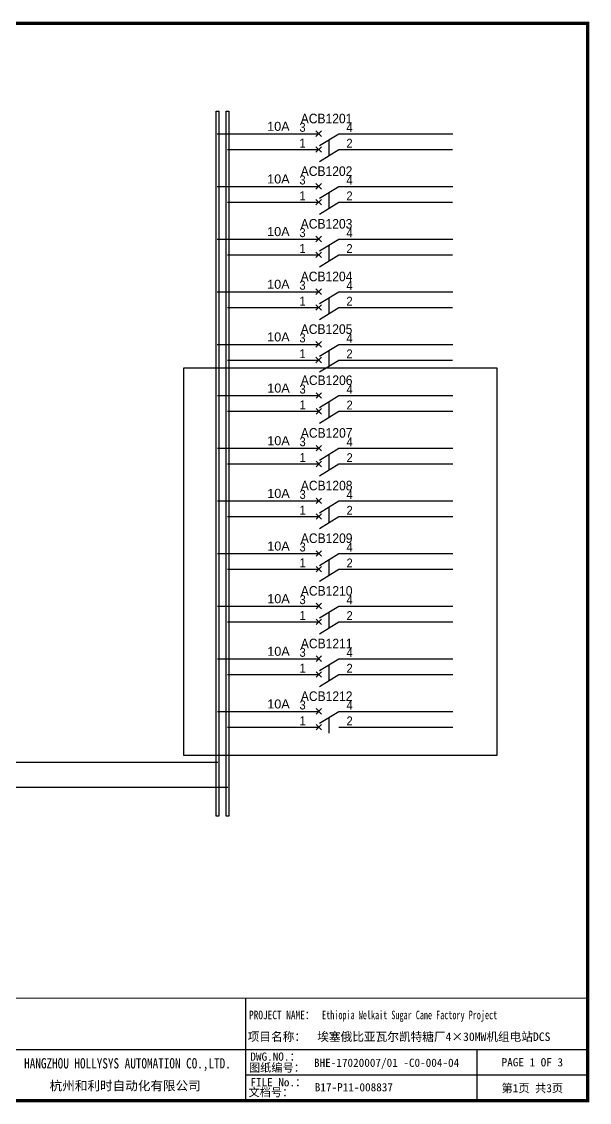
# Model space of a CAD drawing. Extents: x 81444 to 119867, y -54538 to -28747.
# Drawn here: x 93968 to 95628, y -50019 to -46858 of the extents above; entities that cross this region are included whole.
import ezdxf
from ezdxf.enums import TextEntityAlignment as Align
from ezdxf.lldxf.tags import DXFTag

# ---------------------------------------------------------------- set-up
doc = ezdxf.new("R2010")
doc.units = 0
doc.header["$LTSCALE"] = 100
doc.header["$MEASUREMENT"] = 0
doc.layers.add('t', color=1, linetype='Continuous')
doc.layers.add('空气开关', color=7, linetype='Continuous')
doc.styles.add('HZ', font='arial.ttf', dxfattribs={"width": 0.7})
doc.styles.get("Standard").update_dxf_attribs({"font": ''})
doc.styles.get('Standard').set_extended_font_data('SimSun')
tags = doc.linetypes.add('CENTER', pattern=[2, 1.25, -0.25, 0.25, -0.25]).pattern_tags.tags
tags[10:11] = [DXFTag(74, 4), DXFTag(75, 0), DXFTag(340, '0'), DXFTag(46, 1.0), DXFTag(50, 0.0), DXFTag(44, 0.0), DXFTag(45, 0.0)]
tags[8:9] = [DXFTag(74, 4), DXFTag(75, 0), DXFTag(340, '0'), DXFTag(46, 1.0), DXFTag(50, 0.0), DXFTag(44, 0.0), DXFTag(45, 0.0)]
tags[6:7] = [DXFTag(74, 4), DXFTag(75, 0), DXFTag(340, '0'), DXFTag(46, 1.0), DXFTag(50, 0.0), DXFTag(44, 0.0), DXFTag(45, 0.0)]
tags[4:5] = [DXFTag(74, 4), DXFTag(75, 0), DXFTag(340, '0'), DXFTag(46, 1.0), DXFTag(50, 0.0), DXFTag(44, 0.0), DXFTag(45, 0.0)]

# ---------------------------------------------------------------- blocks, each defined once
blk = doc.blocks.new('供电端子')
at = {"style": 'HZ', "width": 0.7}
blk.add_attdef('供电端子', (0, 0), '', height=17, dxfattribs=at)
blk = doc.blocks.new('图框')
at = {"color": 7}
for p, q in [((3115.6, -2851.6), (3115.6, -3151.6)), ((2215.6, -3001.6), (3115.6, -3001.6)), ((3115.6, -3001.6), (4115.6, -3001.6)), ((3791.8, -3001.6), (3791.8, -3151.6)), ((4115.6, -3076.6), (3115.6, -3076.6))]:
    blk.add_line(p, q, dxfattribs=at)
at = {"color": 7, "const_width": 3}
blk.add_lwpolyline([(4115.6, -2851.6), (0, -2851.6)], dxfattribs=at)
at = {"layer": 't', "color": 7, "const_width": 9.62}
blk.add_lwpolyline([(4115.6, -3151.6), (4115.6, 0), (0, 0), (0, -3151.6)], close=True, dxfattribs=at)
at = {"color": 7, "linetype": 'CENTER'}
for s, height, p in [('图纸编号：', 24, (3125.2, -3066.7)), ('杭州和利时自动化有限公司', 27, (2542.5, -3121.1)), ('文档号：', 24, (3124, -3138.7))]:
    blk.add_text(s, height=height, dxfattribs=at).set_placement(p)
at = {"color": 7, "flags": 8}
for tag, p, height in [('DWG.NAME:', (1381.6, -2910.4), 25), ('PROJECTNAME:', (3125.5, -2912.8), 24), ('PROJECTNAME：', (3339.1, -2913.1), 25), ('DWG.NO.:', (3128.2, -3030.4), 24), ('图纸编号', (3315.4, -3052.4), 24), ('FILENO.:', (3128.7, -3106.1), 24), ('文档号', (3317.7, -3124.1), 24)]:
    blk.add_attdef(tag, p, '', height=height, dxfattribs=at)
for tag, height, p in [('RENLIU', 24, (698.2, -2950.4)), ('SHUFENWANG', 24, (885.8, -2950.4)), ('FANGHOU', 24, (1069.7, -2950.4)), ('DANDANLI', 24, (1250, -2950.4)), ('A', 23, (59.9, -2974.9)), ('设计时间', 23, (213.9, -2974.9)), ('刘仁', 23, (698.2, -3002.2)), ('王姝芬', 23, (885.8, -3002.2)), ('侯方', 23, (1069.7, -3002.2)), ('李丹丹', 23, (1250, -3002.2)), ('#10STATIONONTROLCABINETCOVER', 30, (1777.9, -3017.2)), ('PAGEXOFX', 24, (3953.7, -3039.1)), ('REV.', 24, (59.4, -3063)), ('DATE', 24, (208.9, -3063)), ('DESCRIPTION', 24, (451.7, -3063)), ('PREPARED', 24, (698.2, -3063)), ('CHECKED', 24, (885.8, -3063)), ('SIGNED', 24, (1069.7, -3063)), ('APPROVED', 24, (1250, -3063)), ('图纸名称', 30, (1777.9, -3094.7)), ('第几页共几页', 24, (3953.7, -3114.1))]:
    blk.add_attdef(tag, text='', height=height, dxfattribs=at).set_placement(p, align=Align.MIDDLE)
for tag, p in [('图纸名称:', (1377.8, -2965.9)), ('项目名称：', (3121.6, -2984.3)), ('项目名称：', (3325, -2984.3))]:
    blk.add_attdef(tag, text='', height=25, dxfattribs=at).set_placement(p, align=Align.BOTTOM_LEFT)
at = {"color": 7, "width": 0.8, "flags": 8}
blk.add_attdef('HANGZHOUHOLLYSYSAUTOMATIONCO.,LTD.', text='', height=24, dxfattribs=at).set_placement((2770.1, -3045.7), align=Align.MIDDLE)

msp = doc.modelspace()

# ---------------------------------------------------------------- linework, layer by layer
at = {"color": 43}
for p, q in [((94539.5, -47186.2), (94836.2, -47186.2)), ((94894.7, -47186.2), (95228.4, -47186.2)), ((94539.5, -47340.2), (94836.2, -47340.2)), ((94894.7, -47340.2), (95228.4, -47340.2)), ((94539.5, -47494.2), (94836.2, -47494.2)), ((94894.7, -47494.2), (95228.4, -47494.2)), ((94539.5, -47648.2), (94836.2, -47648.2)), ((94894.7, -47648.2), (95228.4, -47648.2)), ((94539.5, -47802.2), (94836.2, -47802.2)), ((94894.7, -47802.2), (95228.4, -47802.2)), ((94539.9, -47951.8), (94836.5, -47951.8)), ((94895.1, -47951.8), (95228.8, -47951.8)), ((94539.9, -48105.8), (94836.5, -48105.8)), ((94895.1, -48105.8), (95228.8, -48105.8)), ((94539.9, -48259.8), (94836.5, -48259.8)), ((94895.1, -48259.8), (95228.8, -48259.8)), ((94539.9, -48413.8), (94836.5, -48413.8)), ((94895.1, -48413.8), (95228.8, -48413.8)), ((94539.9, -48567.8), (94836.5, -48567.8)), ((94895.1, -48567.8), (95228.8, -48567.8)), ((94539.9, -48721.8), (94836.5, -48721.8)), ((94895.1, -48721.8), (95228.8, -48721.8)), ((94539.9, -48875.8), (94836.5, -48875.8)), ((94895.1, -48875.8), (95228.8, -48875.8)), ((92924.1, -49024.4), (94541.2, -49024.4))]:
    msp.add_line(p, q, dxfattribs=at)
at = {"color": 6}
for p, q in [((94844.3, -47194.3), (94828.1, -47178.1)), ((94828.1, -47194.3), (94844.3, -47178.1)), ((94838.3, -47220.9), (94894.7, -47186.2)), ((94828.1, -47240.4), (94844.3, -47224.2)), ((94844.3, -47240.4), (94828.1, -47224.2)), ((94838.3, -47267.1), (94894.7, -47232.3)), ((94844.3, -47348.3), (94828.1, -47332.1)), ((94828.1, -47348.3), (94844.3, -47332.1)), ((94838.3, -47374.9), (94894.7, -47340.2)), ((94844.3, -47394.4), (94828.1, -47378.2)), ((94828.1, -47394.4), (94844.3, -47378.2)), ((94838.3, -47421.1), (94894.7, -47386.3)), ((94828.1, -47502.3), (94844.3, -47486.1)), ((94844.3, -47502.3), (94828.1, -47486.1)), ((94838.3, -47528.9), (94894.7, -47494.2)), ((94828.1, -47548.4), (94844.3, -47532.2)), ((94844.3, -47548.4), (94828.1, -47532.2)), ((94838.3, -47575.1), (94894.7, -47540.3)), ((94844.3, -47656.3), (94828.1, -47640.1)), ((94828.1, -47656.3), (94844.3, -47640.1)), ((94838.3, -47682.9), (94894.7, -47648.2)), ((94844.3, -47702.4), (94828.1, -47686.2)), ((94828.1, -47702.4), (94844.3, -47686.2)), ((94838.3, -47729.1), (94894.7, -47694.3)), ((94828.1, -47810.3), (94844.3, -47794.1)), ((94844.3, -47810.3), (94828.1, -47794.1)), ((94838.3, -47836.9), (94894.7, -47802.2)), ((94828.1, -47856.4), (94844.3, -47840.2)), ((94844.3, -47856.4), (94828.1, -47840.2)), ((94838.3, -47883.1), (94894.7, -47848.3)), ((94844.6, -47959.9), (94828.4, -47943.7)), ((94828.4, -47959.9), (94844.6, -47943.7)), ((94838.6, -47986.6), (94895.1, -47951.8)), ((94844.6, -48006), (94828.4, -47989.8)), ((94828.4, -48006), (94844.6, -47989.8)), ((94838.6, -48032.7), (94895.1, -47997.9)), ((94844.6, -48113.9), (94828.4, -48097.7)), ((94828.4, -48113.9), (94844.6, -48097.7)), ((94838.6, -48140.6), (94895.1, -48105.8)), ((94844.6, -48160), (94828.4, -48143.8)), ((94828.4, -48160), (94844.6, -48143.8)), ((94838.6, -48186.7), (94895.1, -48151.9)), ((94828.4, -48267.9), (94844.6, -48251.7)), ((94844.6, -48267.9), (94828.4, -48251.7)), ((94838.6, -48294.6), (94895.1, -48259.8)), ((94828.4, -48314), (94844.6, -48297.8)), ((94844.6, -48314), (94828.4, -48297.8)), ((94838.6, -48340.7), (94895.1, -48305.9)), ((94844.6, -48421.9), (94828.4, -48405.7)), ((94828.4, -48421.9), (94844.6, -48405.7)), ((94838.6, -48448.6), (94895.1, -48413.8)), ((94844.6, -48468), (94828.4, -48451.8)), ((94828.4, -48468), (94844.6, -48451.8)), ((94838.6, -48494.7), (94895.1, -48459.9)), ((94844.6, -48575.9), (94828.4, -48559.7)), ((94828.4, -48575.9), (94844.6, -48559.7)), ((94838.6, -48602.6), (94895.1, -48567.8)), ((94844.6, -48622), (94828.4, -48605.8)), ((94828.4, -48622), (94844.6, -48605.8)), ((94838.6, -48648.7), (94895.1, -48613.9)), ((94844.6, -48729.9), (94828.4, -48713.7)), ((94828.4, -48729.9), (94844.6, -48713.7)), ((94838.6, -48756.6), (94895.1, -48721.8)), ((94844.6, -48776), (94828.4, -48759.8)), ((94828.4, -48776), (94844.6, -48759.8)), ((94838.6, -48802.7), (94895.1, -48767.9)), ((94828.4, -48883.9), (94844.6, -48867.7)), ((94844.6, -48883.9), (94828.4, -48867.7)), ((94838.6, -48910.6), (94895.1, -48875.8)), ((94828.4, -48930), (94844.6, -48913.8)), ((94844.6, -48930), (94828.4, -48913.8))]:
    msp.add_line(p, q, dxfattribs=at)
at = {"color": 5}
for p, q in [((94569.2, -47232.3), (94836.2, -47232.3)), ((94894.7, -47232.3), (95227.8, -47232.3)), ((94569.2, -47386.3), (94836.2, -47386.3)), ((94894.7, -47386.3), (95227.8, -47386.3)), ((94569.2, -47540.3), (94836.2, -47540.3)), ((94894.7, -47540.3), (95227.8, -47540.3)), ((94569.2, -47694.3), (94836.2, -47694.3)), ((94894.7, -47694.3), (95227.8, -47694.3)), ((94569.2, -47848.3), (94836.2, -47848.3)), ((94894.7, -47848.3), (95227.8, -47848.3)), ((94569.6, -47997.9), (94836.5, -47997.9)), ((94895.1, -47997.9), (95228.2, -47997.9)), ((94569.6, -48151.9), (94836.5, -48151.9)), ((94895.1, -48151.9), (95228.2, -48151.9)), ((94569.6, -48305.9), (94836.5, -48305.9)), ((94895.1, -48305.9), (95228.2, -48305.9)), ((94569.6, -48459.9), (94836.5, -48459.9)), ((94895.1, -48459.9), (95228.2, -48459.9)), ((94569.6, -48613.9), (94836.5, -48613.9)), ((94895.1, -48613.9), (95228.2, -48613.9)), ((94569.6, -48767.9), (94836.5, -48767.9)), ((94895.1, -48767.9), (95228.2, -48767.9)), ((94569.6, -48921.9), (94836.5, -48921.9)), ((94895.1, -48921.9), (95228.2, -48921.9)), ((92879.6, -49097.1), (94570.9, -49097.1))]:
    msp.add_line(p, q, dxfattribs=at)
at = {"color": 43}
msp.add_lwpolyline([(94544.2, -47120.4), (94544.2, -49182.2), (94536.4, -49182.2), (94536.4, -47120.4)], close=True, dxfattribs=at)
at = {"color": 5}
msp.add_lwpolyline([(94573.4, -47120.4), (94573.4, -49182.2), (94565.6, -49182.2), (94565.6, -47120.4)], close=True, dxfattribs=at)
at = {"color": 1}
msp.add_lwpolyline([(94442.4, -47870.5), (95357.3, -47870.5), (95357.3, -49004.7), (94442.4, -49004.7)], close=True, dxfattribs=at)
at = {"layer": '空气开关', "color": 6}
for p, q in [((94866.5, -47249.7), (94866.5, -47203.6)), ((94866.5, -47403.7), (94866.5, -47357.6)), ((94866.5, -47557.7), (94866.5, -47511.6)), ((94866.5, -47711.7), (94866.5, -47665.6)), ((94866.5, -47865.7), (94866.5, -47819.6)), ((94866.9, -48015.3), (94866.9, -47969.2)), ((94866.9, -48169.3), (94866.9, -48123.2)), ((94866.9, -48323.3), (94866.9, -48277.2)), ((94866.9, -48477.3), (94866.9, -48431.2)), ((94866.9, -48631.3), (94866.9, -48585.2)), ((94866.9, -48785.3), (94866.9, -48739.2)), ((94866.9, -48939.3), (94866.9, -48893.2))]:
    msp.add_line(p, q, dxfattribs=at)

# ---------------------------------------------------------------- block references
at = {"color": 1}
ref = msp.add_blockref('图框', (91507.1, -46863.1), dxfattribs=at)
ref.add_attrib('第几页共几页', '第1页 共3页', dxfattribs={"color": 7, "height": 24, "flags": 8}).set_placement((95460.8, -49977.1), align=Align.MIDDLE)
ref.add_attrib('图纸编号', 'BHE-17020007/01 -C0-004-04', (94822.5, -49915.5), dxfattribs={"color": 7, "height": 24, "flags": 8})
ref.add_attrib('文档号', 'B17-P11-008837', (94824.8, -49987.2), dxfattribs={"color": 7, "height": 24, "flags": 8})
ref.add_attrib('HANGZHOUHOLLYSYSAUTOMATIONCO.,LTD', 'HANGZHOU HOLLYSYS AUTOMATION CO.,LTD.', dxfattribs={"color": 7, "height": 30, "width": 0.8, "flags": 8}).set_placement((94277.2, -49908.8), align=Align.MIDDLE)
ref.add_attrib('PROJECTNAME：', 'PROJECT NAME：', (94632.5, -49776.2), dxfattribs={"color": 7, "height": 25, "width": 0.8, "flags": 8})
ref.add_attrib('项目名称：', '项目名称：', dxfattribs={"color": 7, "height": 25, "flags": 8}).set_placement((94628.7, -49847.4), align=Align.BOTTOM_LEFT)
ref.add_attrib('PROJECTNAME：', 'Ethiopia Welkait Sugar Cane Factory Project', (94846.2, -49776.2), dxfattribs={"color": 7, "height": 25, "width": 0.7, "flags": 8})
ref.add_attrib('项目名称：', '埃塞俄比亚瓦尔凯特糖厂4×30MW机组电站DCS', dxfattribs={"color": 7, "height": 25, "flags": 8}).set_placement((94832.1, -49847.4), align=Align.BOTTOM_LEFT)
ref.add_attrib('PAGEXOFX', 'PAGE 1 OF 3', dxfattribs={"color": 7, "height": 24, "flags": 8}).set_placement((95460.8, -49902.1), align=Align.MIDDLE)
ref.add_attrib('DWG.NO.：', 'DWG.NO.：', (94636.5, -49897.6), dxfattribs={"color": 7, "height": 24, "flags": 8})
ref.add_attrib('FILENO.：', 'FILE No.：', (94636.5, -49972.6), dxfattribs={"color": 7, "height": 24, "flags": 8})
ref = msp.add_blockref('供电端子', (94859.2, -47155.7), dxfattribs=dict(xscale=0.9349999999976717, yscale=0.9349999999976717))
ref.add_attrib('供电端子', 'ACB1201', dxfattribs={"height": 28.05, "style": 'HZ', "width": 0.9}).set_placement((94859.2, -47155.7), align=Align.CENTER)
ref = msp.add_blockref('供电端子', (94718.4, -47177.7), dxfattribs=dict(xscale=0.9349999999976717, yscale=0.9349999999976717))
ref.add_attrib('供电端子', '10A', dxfattribs={"height": 26.4, "style": 'HZ'}).set_placement((94718.4, -47177.7), align=Align.CENTER)
ref = msp.add_blockref('供电端子', (94859.2, -47309.7), dxfattribs=dict(xscale=0.9349999999976717, yscale=0.9349999999976717))
ref.add_attrib('供电端子', 'ACB1202', dxfattribs={"height": 28.05, "style": 'HZ', "width": 0.9}).set_placement((94859.2, -47309.7), align=Align.CENTER)
ref = msp.add_blockref('供电端子', (94718.4, -47331.7), dxfattribs=dict(xscale=0.9349999999976717, yscale=0.9349999999976717))
ref.add_attrib('供电端子', '10A', dxfattribs={"height": 26.4, "style": 'HZ'}).set_placement((94718.4, -47331.7), align=Align.CENTER)
ref = msp.add_blockref('供电端子', (94859.2, -47463.7), dxfattribs=dict(xscale=0.9349999999976717, yscale=0.9349999999976717))
ref.add_attrib('供电端子', 'ACB1203', dxfattribs={"height": 28.05, "style": 'HZ', "width": 0.9}).set_placement((94859.2, -47463.7), align=Align.CENTER)
ref = msp.add_blockref('供电端子', (94718.4, -47485.7), dxfattribs=dict(xscale=0.9349999999976717, yscale=0.9349999999976717))
ref.add_attrib('供电端子', '10A', dxfattribs={"height": 26.4, "style": 'HZ'}).set_placement((94718.4, -47485.7), align=Align.CENTER)
ref = msp.add_blockref('供电端子', (94859.2, -47617.7), dxfattribs=dict(xscale=0.9349999999976717, yscale=0.9349999999976717))
ref.add_attrib('供电端子', 'ACB1204', dxfattribs={"height": 28.05, "style": 'HZ', "width": 0.9}).set_placement((94859.2, -47617.7), align=Align.CENTER)
ref = msp.add_blockref('供电端子', (94718.4, -47639.7), dxfattribs=dict(xscale=0.9349999999976717, yscale=0.9349999999976717))
ref.add_attrib('供电端子', '10A', dxfattribs={"height": 26.4, "style": 'HZ'}).set_placement((94718.4, -47639.7), align=Align.CENTER)
ref = msp.add_blockref('供电端子', (94859.2, -47771.7), dxfattribs=dict(xscale=0.9349999999976717, yscale=0.9349999999976717))
ref.add_attrib('供电端子', 'ACB1205', dxfattribs={"height": 28.05, "style": 'HZ', "width": 0.9}).set_placement((94859.2, -47771.7), align=Align.CENTER)
ref = msp.add_blockref('供电端子', (94718.4, -47793.7), dxfattribs=dict(xscale=0.9349999999976717, yscale=0.9349999999976717))
ref.add_attrib('供电端子', '10A', dxfattribs={"height": 26.4, "style": 'HZ'}).set_placement((94718.4, -47793.7), align=Align.CENTER)
ref = msp.add_blockref('供电端子', (94718.7, -47943.3), dxfattribs=dict(xscale=0.9349999999976717, yscale=0.9349999999976717))
ref.add_attrib('供电端子', '10A', dxfattribs={"height": 26.4, "style": 'HZ'}).set_placement((94718.7, -47943.3), align=Align.CENTER)
ref = msp.add_blockref('供电端子', (94859.5, -47921.3), dxfattribs=dict(xscale=0.9349999999976717, yscale=0.9349999999976717))
ref.add_attrib('供电端子', 'ACB1206', dxfattribs={"height": 28.05, "style": 'HZ', "width": 0.9}).set_placement((94859.5, -47921.3), align=Align.CENTER)
ref = msp.add_blockref('供电端子', (94859.5, -48075.3), dxfattribs=dict(xscale=0.9349999999976717, yscale=0.9349999999976717))
ref.add_attrib('供电端子', 'ACB1207', dxfattribs={"height": 28.05, "style": 'HZ', "width": 0.9}).set_placement((94859.5, -48075.3), align=Align.CENTER)
ref = msp.add_blockref('供电端子', (94718.7, -48097.3), dxfattribs=dict(xscale=0.9349999999976717, yscale=0.9349999999976717))
ref.add_attrib('供电端子', '10A', dxfattribs={"height": 26.4, "style": 'HZ'}).set_placement((94718.7, -48097.3), align=Align.CENTER)
ref = msp.add_blockref('供电端子', (94859.5, -48229.3), dxfattribs=dict(xscale=0.9349999999976717, yscale=0.9349999999976717))
ref.add_attrib('供电端子', 'ACB1208', dxfattribs={"height": 28.05, "style": 'HZ', "width": 0.9}).set_placement((94859.5, -48229.3), align=Align.CENTER)
ref = msp.add_blockref('供电端子', (94718.7, -48251.3), dxfattribs=dict(xscale=0.9349999999976717, yscale=0.9349999999976717))
ref.add_attrib('供电端子', '10A', dxfattribs={"height": 26.4, "style": 'HZ'}).set_placement((94718.7, -48251.3), align=Align.CENTER)
ref = msp.add_blockref('供电端子', (94859.5, -48383.3), dxfattribs=dict(xscale=0.9349999999976717, yscale=0.9349999999976717))
ref.add_attrib('供电端子', 'ACB1209', dxfattribs={"height": 28.05, "style": 'HZ', "width": 0.9}).set_placement((94859.5, -48383.3), align=Align.CENTER)
ref = msp.add_blockref('供电端子', (94718.7, -48405.3), dxfattribs=dict(xscale=0.9349999999976717, yscale=0.9349999999976717))
ref.add_attrib('供电端子', '10A', dxfattribs={"height": 26.4, "style": 'HZ'}).set_placement((94718.7, -48405.3), align=Align.CENTER)
ref = msp.add_blockref('供电端子', (94859.5, -48537.3), dxfattribs=dict(xscale=0.9349999999976717, yscale=0.9349999999976717))
ref.add_attrib('供电端子', 'ACB1210', dxfattribs={"height": 28.05, "style": 'HZ', "width": 0.9}).set_placement((94859.5, -48537.3), align=Align.CENTER)
ref = msp.add_blockref('供电端子', (94718.7, -48559.3), dxfattribs=dict(xscale=0.9349999999976717, yscale=0.9349999999976717))
ref.add_attrib('供电端子', '10A', dxfattribs={"height": 26.4, "style": 'HZ'}).set_placement((94718.7, -48559.3), align=Align.CENTER)
ref = msp.add_blockref('供电端子', (94859.5, -48691.3), dxfattribs=dict(xscale=0.9349999999976717, yscale=0.9349999999976717))
ref.add_attrib('供电端子', 'ACB1211', dxfattribs={"height": 28.05, "style": 'HZ', "width": 0.9}).set_placement((94859.5, -48691.3), align=Align.CENTER)
ref = msp.add_blockref('供电端子', (94718.7, -48713.3), dxfattribs=dict(xscale=0.9349999999976717, yscale=0.9349999999976717))
ref.add_attrib('供电端子', '10A', dxfattribs={"height": 26.4, "style": 'HZ'}).set_placement((94718.7, -48713.3), align=Align.CENTER)
ref = msp.add_blockref('供电端子', (94859.5, -48845.3), dxfattribs=dict(xscale=0.9349999999976717, yscale=0.9349999999976717))
ref.add_attrib('供电端子', 'ACB1212', dxfattribs={"height": 28.05, "style": 'HZ', "width": 0.9}).set_placement((94859.5, -48845.3), align=Align.CENTER)
ref = msp.add_blockref('供电端子', (94718.7, -48867.3), dxfattribs=dict(xscale=0.9349999999976717, yscale=0.9349999999976717))
ref.add_attrib('供电端子', '10A', dxfattribs={"height": 26.4, "style": 'HZ'}).set_placement((94718.7, -48867.3), align=Align.CENTER)

# ---------------------------------------------------------------- texts
at = {"layer": '空气开关', "style": 'HZ', "width": 0.9}
for s, p in [('3', (94779.8, -47180.5)), ('4', (94917.2, -47180.9)), ('1', (94779.8, -47226.6)), ('2', (94917.2, -47227)), ('3', (94779.8, -47334.5)), ('4', (94917.2, -47334.9)), ('1', (94779.8, -47380.6)), ('2', (94917.2, -47381)), ('3', (94779.8, -47488.5)), ('4', (94917.2, -47488.9)), ('1', (94779.8, -47534.6)), ('2', (94917.2, -47535)), ('3', (94779.8, -47642.5)), ('4', (94917.2, -47642.9)), ('1', (94779.8, -47688.6)), ('2', (94917.2, -47689)), ('3', (94779.8, -47796.5)), ('4', (94917.2, -47796.9)), ('1', (94779.8, -47842.6)), ('2', (94917.2, -47843)), ('3', (94780.1, -47946.1)), ('4', (94917.5, -47946.6)), ('1', (94780.1, -47992.2)), ('2', (94917.5, -47992.7)), ('3', (94780.1, -48100.1)), ('4', (94917.5, -48100.6)), ('1', (94780.1, -48146.2)), ('2', (94917.5, -48146.7)), ('3', (94780.1, -48254.1)), ('4', (94917.5, -48254.6)), ('1', (94780.1, -48300.2)), ('2', (94917.5, -48300.7)), ('3', (94780.1, -48408.1)), ('4', (94917.5, -48408.6)), ('1', (94780.1, -48454.2)), ('2', (94917.5, -48454.7)), ('3', (94780.1, -48562.1)), ('4', (94917.5, -48562.6)), ('1', (94780.1, -48608.2)), ('2', (94917.5, -48608.7)), ('3', (94780.1, -48716.1)), ('4', (94917.5, -48716.6)), ('1', (94780.1, -48762.2)), ('2', (94917.5, -48762.7)), ('3', (94780.1, -48870.1)), ('4', (94917.5, -48870.6)), ('1', (94780.1, -48916.2)), ('2', (94917.5, -48916.7))]:
    msp.add_text(s, height=26, dxfattribs=at).set_placement(p)

doc.saveas('drawing.dxf')
